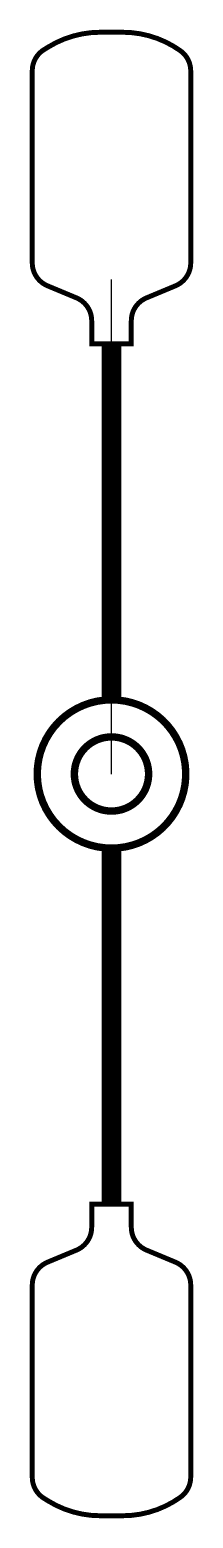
# Model space of a CAD drawing. Extents: x -0.17 to 0.16, y -1.51 to 1.51.
import ezdxf

# ---------------------------------------------------------------- set-up
doc = ezdxf.new("R2010")
doc.units = 0

msp = doc.modelspace()

# ---------------------------------------------------------------- linework, layer by layer
at = {"color": 0}
msp.add_line((0, 0), (0, 1), dxfattribs=at)
for points, const_width in [([(0.1391, 1.4627, -0.241837), (0.16, 1.422), (0.16, 1.0334, -0.302776), (0.1292, 0.9873), (0.0708, 0.9629, 0.302776), (0.04, 0.9168), (0.04, 0.8701), (-0.04, 0.8701), (-0.04, 0.9168, 0.302776), (-0.0708, 0.9629), (-0.1292, 0.9873, -0.302776), (-0.16, 1.0334), (-0.16, 1.4224, -0.258593), (-0.1365, 1.4648), (-0.1286, 1.4697, -0.140565), (-0.0226, 1.5001), (0.0226, 1.5001, -0.156682)], 0.01), ([(0, 0.15, 1), (0, -0.15, 1)], 0.015), ([(0, -0.075, 1), (0, 0.075, 1)], 0.015), ([(0.1391, -1.4627, 0.241837), (0.16, -1.422), (0.16, -1.0334, 0.302776), (0.1292, -0.9873), (0.0708, -0.9629, -0.302776), (0.04, -0.9168), (0.04, -0.8701), (-0.04, -0.8701), (-0.04, -0.9168, -0.302776), (-0.0708, -0.9629), (-0.1292, -0.9873, 0.302776), (-0.16, -1.0334), (-0.16, -1.4224, 0.258593), (-0.1365, -1.4648), (-0.1286, -1.4697, 0.140565), (-0.0226, -1.5001), (0.0226, -1.5001, 0.156682)], 0.01)]:
    msp.add_lwpolyline(points, format="xyb", close=True, dxfattribs=dict(at, const_width=const_width))
at = {"color": 0, "const_width": 0.0394}
for points in [[(0, 0.8701), (0, 0.15)], [(0, -0.8701), (0, -0.15)]]:
    msp.add_lwpolyline(points, dxfattribs=at)

doc.saveas('drawing.dxf')
